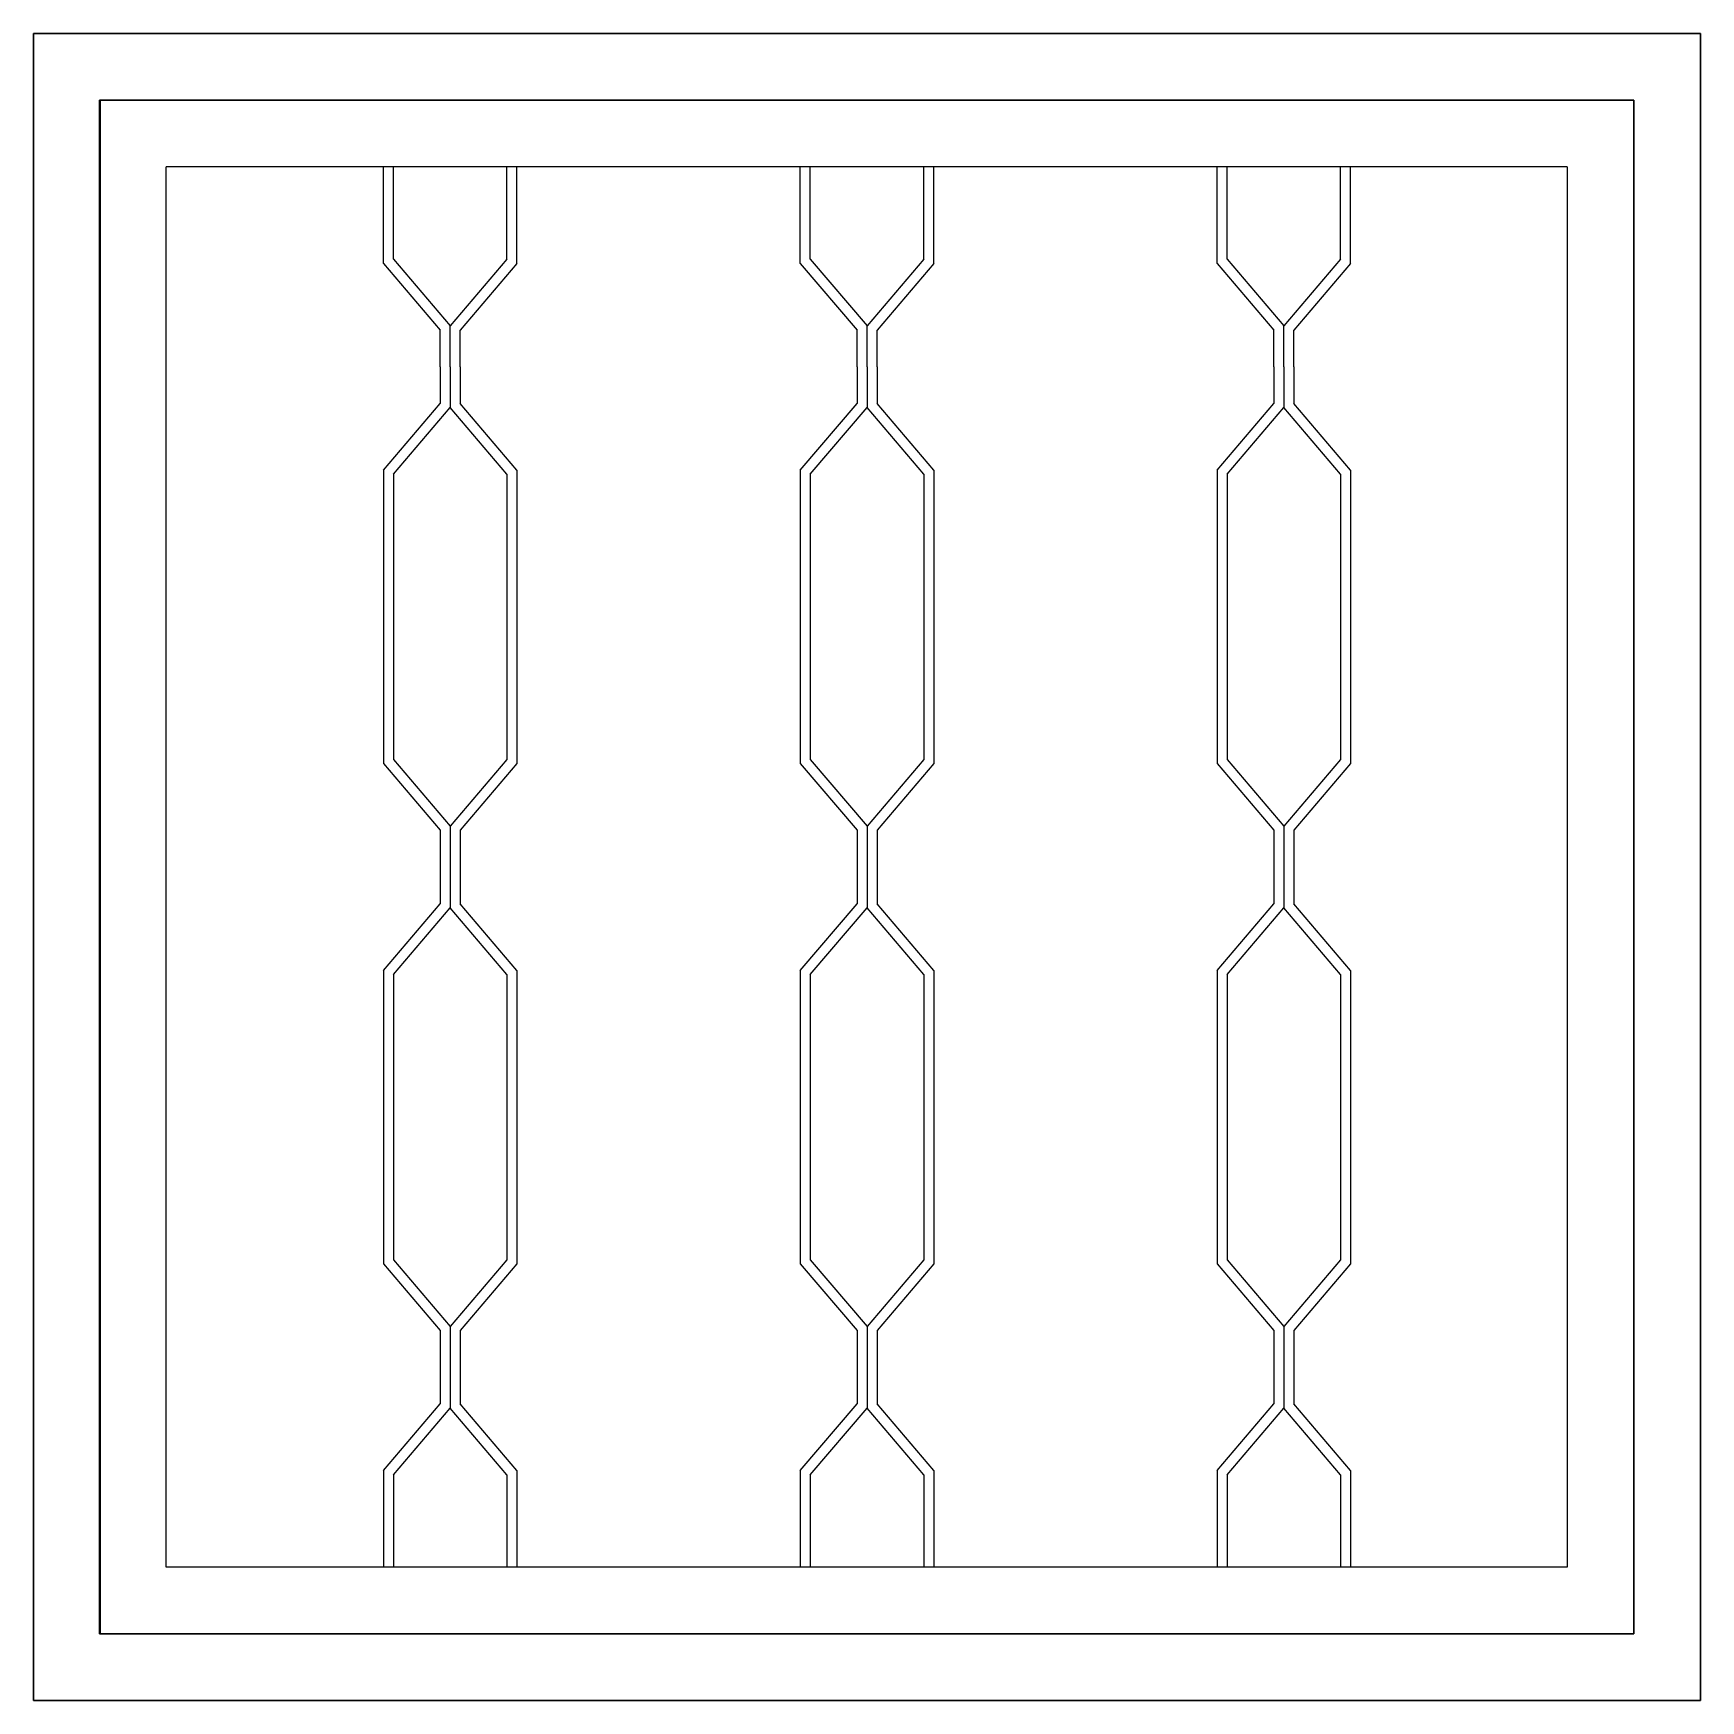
# Model space of a CAD drawing. Header units: millimetres. Extents: x 322.328 to 322.828, y 1321.08 to 1321.58.
import ezdxf

# ---------------------------------------------------------------- set-up
doc = ezdxf.new("R2010")
doc.units = ezdxf.units.MM
doc.header["$LTSCALE"] = 0.5
doc.layers.add('Gravia_Janelas', color=1, linetype='Continuous')

msp = doc.modelspace()

# ---------------------------------------------------------------- linework, layer by layer
at = {"layer": 'Gravia_Janelas', "lineweight": 30}
for p, q in [((322.32829, 1321.57998), (322.82829, 1321.57998)), ((322.32829, 1321.07998), (322.32829, 1321.57998)), ((322.82829, 1321.57998), (322.82829, 1321.07998)), ((322.80829, 1321.55998), (322.34813, 1321.55998)), ((322.34813, 1321.09998), (322.34813, 1321.55998)), ((322.34813, 1321.09998), (322.34813, 1321.55998)), ((322.36813, 1321.55998), (322.34813, 1321.55998)), ((322.34829, 1321.09998), (322.34829, 1321.55998)), ((322.80829, 1321.55998), (322.80829, 1321.09998)), ((322.80829, 1321.09998), (322.80829, 1321.55998)), ((322.80829, 1321.09998), (322.34813, 1321.09998)), ((322.82829, 1321.07998), (322.32829, 1321.07998))]:
    msp.add_line(p, q, dxfattribs=at)
at = {"layer": 'Gravia_Janelas'}
for p, q in [((322.43329, 1321.55998), (322.47329, 1321.55998)), ((322.55829, 1321.55998), (322.59829, 1321.55998)), ((322.78821, 1321.55998), (322.80829, 1321.55998)), ((322.34829, 1321.54998), (322.34813, 1321.54998)), ((322.78829, 1321.53998), (322.36813, 1321.53998)), ((322.36813, 1321.11998), (322.36813, 1321.53998)), ((322.43329, 1321.51098), (322.43329, 1321.53998)), ((322.43629, 1321.51222), (322.43629, 1321.53998)), ((322.47029, 1321.51222), (322.47029, 1321.53998)), ((322.47329, 1321.51098), (322.47329, 1321.53998)), ((322.55829, 1321.51098), (322.55829, 1321.53998)), ((322.56129, 1321.51222), (322.56129, 1321.53998)), ((322.59529, 1321.51222), (322.59529, 1321.53998)), ((322.59829, 1321.51098), (322.59829, 1321.53998)), ((322.68329, 1321.51098), (322.68329, 1321.53998)), ((322.68629, 1321.51222), (322.68629, 1321.53998)), ((322.72029, 1321.51222), (322.72029, 1321.53998)), ((322.72329, 1321.51098), (322.72329, 1321.53998)), ((322.78829, 1321.53998), (322.78829, 1321.11998)), ((322.43329, 1321.51098), (322.45029, 1321.49098)), ((322.43629, 1321.51222), (322.45329, 1321.49222)), ((322.47029, 1321.51222), (322.45329, 1321.49222)), ((322.47329, 1321.51098), (322.45629, 1321.49098)), ((322.55829, 1321.51098), (322.57529, 1321.49098)), ((322.56129, 1321.51222), (322.57829, 1321.49222)), ((322.59529, 1321.51222), (322.57829, 1321.49222)), ((322.59829, 1321.51098), (322.58129, 1321.49098)), ((322.68329, 1321.51098), (322.70029, 1321.49098)), ((322.68629, 1321.51222), (322.70329, 1321.49222)), ((322.72029, 1321.51222), (322.70329, 1321.49222)), ((322.72329, 1321.51098), (322.70629, 1321.49098)), ((322.45029, 1321.47998), (322.45029, 1321.49098)), ((322.45329, 1321.47998), (322.45329, 1321.49222)), ((322.45329, 1321.47998), (322.45329, 1321.49222)), ((322.45629, 1321.47998), (322.45629, 1321.49098)), ((322.57529, 1321.47998), (322.57529, 1321.49098)), ((322.57829, 1321.47998), (322.57829, 1321.49222)), ((322.57829, 1321.47998), (322.57829, 1321.49222)), ((322.58129, 1321.47998), (322.58129, 1321.49098)), ((322.70029, 1321.47998), (322.70029, 1321.49098)), ((322.70329, 1321.47998), (322.70329, 1321.49222)), ((322.70329, 1321.47998), (322.70329, 1321.49222)), ((322.70329, 1321.47998), (322.70329, 1321.49222)), ((322.70329, 1321.47998), (322.70329, 1321.49222)), ((322.70629, 1321.47998), (322.70629, 1321.49098)), ((322.45029, 1321.47998), (322.45029, 1321.46898)), ((322.45329, 1321.47998), (322.45329, 1321.46774)), ((322.45329, 1321.47998), (322.45329, 1321.46774)), ((322.45629, 1321.47998), (322.45629, 1321.46898)), ((322.57529, 1321.47998), (322.57529, 1321.46898)), ((322.57829, 1321.47998), (322.57829, 1321.46774)), ((322.57829, 1321.47998), (322.57829, 1321.46774)), ((322.58129, 1321.47998), (322.58129, 1321.46898)), ((322.70029, 1321.47998), (322.70029, 1321.46898)), ((322.70329, 1321.47998), (322.70329, 1321.46774)), ((322.70329, 1321.47998), (322.70329, 1321.46774)), ((322.70329, 1321.47998), (322.70329, 1321.46774)), ((322.70329, 1321.47998), (322.70329, 1321.46774)), ((322.70629, 1321.47998), (322.70629, 1321.46898)), ((322.43329, 1321.44898), (322.45029, 1321.46898)), ((322.43629, 1321.44774), (322.45329, 1321.46774)), ((322.47029, 1321.44774), (322.45329, 1321.46774)), ((322.47329, 1321.44898), (322.45629, 1321.46898)), ((322.55829, 1321.44898), (322.57529, 1321.46898)), ((322.56129, 1321.44774), (322.57829, 1321.46774)), ((322.59529, 1321.44774), (322.57829, 1321.46774)), ((322.59829, 1321.44898), (322.58129, 1321.46898)), ((322.68329, 1321.44898), (322.70029, 1321.46898)), ((322.68629, 1321.44774), (322.70329, 1321.46774)), ((322.72029, 1321.44774), (322.70329, 1321.46774)), ((322.72329, 1321.44898), (322.70629, 1321.46898)), ((322.43329, 1321.44898), (322.43329, 1321.43698)), ((322.43629, 1321.44774), (322.43629, 1321.43698)), ((322.47029, 1321.44774), (322.47029, 1321.43698)), ((322.47329, 1321.44898), (322.47329, 1321.43698)), ((322.55829, 1321.44898), (322.55829, 1321.43698)), ((322.56129, 1321.44774), (322.56129, 1321.43698)), ((322.59529, 1321.44774), (322.59529, 1321.43698)), ((322.59829, 1321.44898), (322.59829, 1321.43698)), ((322.68329, 1321.44898), (322.68329, 1321.43698)), ((322.68629, 1321.44774), (322.68629, 1321.43698)), ((322.72029, 1321.44774), (322.72029, 1321.43698)), ((322.72329, 1321.44898), (322.72329, 1321.43698)), ((322.43329, 1321.43698), (322.43329, 1321.37298)), ((322.43629, 1321.43698), (322.43629, 1321.37298)), ((322.47029, 1321.43698), (322.47029, 1321.37298)), ((322.47329, 1321.43698), (322.47329, 1321.37298)), ((322.55829, 1321.43698), (322.55829, 1321.37298)), ((322.56129, 1321.43698), (322.56129, 1321.37298)), ((322.59529, 1321.43698), (322.59529, 1321.37298)), ((322.59829, 1321.43698), (322.59829, 1321.37298)), ((322.68329, 1321.43698), (322.68329, 1321.37298)), ((322.68629, 1321.43698), (322.68629, 1321.37298)), ((322.72029, 1321.43698), (322.72029, 1321.37298)), ((322.72329, 1321.43698), (322.72329, 1321.37298)), ((322.43329, 1321.37298), (322.43329, 1321.36098)), ((322.43629, 1321.37298), (322.43629, 1321.36222)), ((322.47029, 1321.37298), (322.47029, 1321.36222)), ((322.47329, 1321.37298), (322.47329, 1321.36098)), ((322.55829, 1321.37298), (322.55829, 1321.36098)), ((322.56129, 1321.37298), (322.56129, 1321.36222)), ((322.59529, 1321.37298), (322.59529, 1321.36222)), ((322.59829, 1321.37298), (322.59829, 1321.36098)), ((322.68329, 1321.37298), (322.68329, 1321.36098)), ((322.68629, 1321.37298), (322.68629, 1321.36222)), ((322.72029, 1321.37298), (322.72029, 1321.36222)), ((322.72329, 1321.37298), (322.72329, 1321.36098)), ((322.43329, 1321.36098), (322.45029, 1321.34098)), ((322.43629, 1321.36222), (322.45329, 1321.34222)), ((322.47029, 1321.36222), (322.45329, 1321.34222)), ((322.47329, 1321.36098), (322.45629, 1321.34098)), ((322.55829, 1321.36098), (322.57529, 1321.34098)), ((322.56129, 1321.36222), (322.57829, 1321.34222)), ((322.59529, 1321.36222), (322.57829, 1321.34222)), ((322.59829, 1321.36098), (322.58129, 1321.34098)), ((322.68329, 1321.36098), (322.70029, 1321.34098)), ((322.68629, 1321.36222), (322.70329, 1321.34222)), ((322.72029, 1321.36222), (322.70329, 1321.34222)), ((322.72329, 1321.36098), (322.70629, 1321.34098)), ((322.45029, 1321.34098), (322.45029, 1321.32998)), ((322.45329, 1321.34222), (322.45329, 1321.32998)), ((322.45329, 1321.34222), (322.45329, 1321.32998)), ((322.45629, 1321.34098), (322.45629, 1321.32998)), ((322.57529, 1321.34098), (322.57529, 1321.32998)), ((322.57829, 1321.34222), (322.57829, 1321.32998)), ((322.57829, 1321.34222), (322.57829, 1321.32998)), ((322.58129, 1321.34098), (322.58129, 1321.32998)), ((322.70029, 1321.34098), (322.70029, 1321.32998)), ((322.70329, 1321.34222), (322.70329, 1321.32998)), ((322.70329, 1321.34222), (322.70329, 1321.32998)), ((322.70329, 1321.34222), (322.70329, 1321.32998)), ((322.70329, 1321.34222), (322.70329, 1321.32998)), ((322.70629, 1321.34098), (322.70629, 1321.32998)), ((322.45029, 1321.32998), (322.45029, 1321.31898)), ((322.45329, 1321.32998), (322.45329, 1321.31774)), ((322.45329, 1321.32998), (322.45329, 1321.31774)), ((322.45629, 1321.32998), (322.45629, 1321.31898)), ((322.57529, 1321.32998), (322.57529, 1321.31898)), ((322.57829, 1321.32998), (322.57829, 1321.31774)), ((322.57829, 1321.32998), (322.57829, 1321.31774)), ((322.58129, 1321.32998), (322.58129, 1321.31898)), ((322.70029, 1321.32998), (322.70029, 1321.31898)), ((322.70329, 1321.32998), (322.70329, 1321.31774)), ((322.70329, 1321.32998), (322.70329, 1321.31774)), ((322.70329, 1321.32998), (322.70329, 1321.31774)), ((322.70329, 1321.32998), (322.70329, 1321.31774)), ((322.70629, 1321.32998), (322.70629, 1321.31898)), ((322.43329, 1321.29898), (322.45029, 1321.31898)), ((322.43629, 1321.29774), (322.45329, 1321.31774)), ((322.47029, 1321.29774), (322.45329, 1321.31774)), ((322.47329, 1321.29898), (322.45629, 1321.31898)), ((322.55829, 1321.29898), (322.57529, 1321.31898)), ((322.56129, 1321.29774), (322.57829, 1321.31774)), ((322.59529, 1321.29774), (322.57829, 1321.31774)), ((322.59829, 1321.29898), (322.58129, 1321.31898)), ((322.68329, 1321.29898), (322.70029, 1321.31898)), ((322.68629, 1321.29774), (322.70329, 1321.31774)), ((322.72029, 1321.29774), (322.70329, 1321.31774)), ((322.72329, 1321.29898), (322.70629, 1321.31898)), ((322.43329, 1321.29898), (322.43329, 1321.21098)), ((322.43629, 1321.29774), (322.43629, 1321.21222)), ((322.47029, 1321.29774), (322.47029, 1321.21222)), ((322.47329, 1321.29898), (322.47329, 1321.21098)), ((322.55829, 1321.29898), (322.55829, 1321.21098)), ((322.56129, 1321.29774), (322.56129, 1321.21222)), ((322.59529, 1321.29774), (322.59529, 1321.21222)), ((322.59829, 1321.29898), (322.59829, 1321.21098)), ((322.68329, 1321.29898), (322.68329, 1321.21098)), ((322.68629, 1321.29774), (322.68629, 1321.21222)), ((322.72029, 1321.29774), (322.72029, 1321.21222)), ((322.72329, 1321.29898), (322.72329, 1321.21098)), ((322.43329, 1321.21098), (322.45029, 1321.19098)), ((322.43629, 1321.21222), (322.45329, 1321.19222)), ((322.47029, 1321.21222), (322.45329, 1321.19222)), ((322.47329, 1321.21098), (322.45629, 1321.19098)), ((322.55829, 1321.21098), (322.57529, 1321.19098)), ((322.56129, 1321.21222), (322.57829, 1321.19222)), ((322.59529, 1321.21222), (322.57829, 1321.19222)), ((322.59829, 1321.21098), (322.58129, 1321.19098)), ((322.68329, 1321.21098), (322.70029, 1321.19098)), ((322.68629, 1321.21222), (322.70329, 1321.19222)), ((322.72029, 1321.21222), (322.70329, 1321.19222)), ((322.72329, 1321.21098), (322.70629, 1321.19098)), ((322.45029, 1321.19098), (322.45029, 1321.17998)), ((322.45329, 1321.19222), (322.45329, 1321.17998)), ((322.45329, 1321.19222), (322.45329, 1321.17998)), ((322.45629, 1321.19098), (322.45629, 1321.17998)), ((322.57529, 1321.19098), (322.57529, 1321.17998)), ((322.57829, 1321.19222), (322.57829, 1321.17998)), ((322.57829, 1321.19222), (322.57829, 1321.17998)), ((322.58129, 1321.19098), (322.58129, 1321.17998)), ((322.70029, 1321.19098), (322.70029, 1321.17998)), ((322.70329, 1321.19222), (322.70329, 1321.17998)), ((322.70329, 1321.19222), (322.70329, 1321.17998)), ((322.70329, 1321.19222), (322.70329, 1321.17998)), ((322.70329, 1321.19222), (322.70329, 1321.17998)), ((322.70629, 1321.19098), (322.70629, 1321.17998)), ((322.45029, 1321.17998), (322.45029, 1321.16898)), ((322.45329, 1321.17998), (322.45329, 1321.16774)), ((322.45329, 1321.17998), (322.45329, 1321.16774)), ((322.45629, 1321.17998), (322.45629, 1321.16898)), ((322.57529, 1321.17998), (322.57529, 1321.16898)), ((322.57829, 1321.17998), (322.57829, 1321.16774)), ((322.57829, 1321.17998), (322.57829, 1321.16774)), ((322.58129, 1321.17998), (322.58129, 1321.16898)), ((322.70029, 1321.17998), (322.70029, 1321.16898)), ((322.70329, 1321.17998), (322.70329, 1321.16774)), ((322.70329, 1321.17998), (322.70329, 1321.16774)), ((322.70329, 1321.17998), (322.70329, 1321.16774)), ((322.70329, 1321.17998), (322.70329, 1321.16774)), ((322.70629, 1321.17998), (322.70629, 1321.16898)), ((322.43329, 1321.14898), (322.45029, 1321.16898)), ((322.43629, 1321.14774), (322.45329, 1321.16774)), ((322.47029, 1321.14774), (322.45329, 1321.16774)), ((322.47329, 1321.14898), (322.45629, 1321.16898)), ((322.55829, 1321.14898), (322.57529, 1321.16898)), ((322.56129, 1321.14774), (322.57829, 1321.16774)), ((322.59529, 1321.14774), (322.57829, 1321.16774)), ((322.59829, 1321.14898), (322.58129, 1321.16898)), ((322.68329, 1321.14898), (322.70029, 1321.16898)), ((322.68629, 1321.14774), (322.70329, 1321.16774)), ((322.72029, 1321.14774), (322.70329, 1321.16774)), ((322.72329, 1321.14898), (322.70629, 1321.16898)), ((322.43329, 1321.14898), (322.43329, 1321.11998)), ((322.43629, 1321.14774), (322.43629, 1321.11998)), ((322.47029, 1321.14774), (322.47029, 1321.11998)), ((322.47329, 1321.14898), (322.47329, 1321.11998)), ((322.55829, 1321.14898), (322.55829, 1321.11998)), ((322.56129, 1321.14774), (322.56129, 1321.11998)), ((322.59529, 1321.14774), (322.59529, 1321.11998)), ((322.59829, 1321.14898), (322.59829, 1321.11998)), ((322.68329, 1321.14898), (322.68329, 1321.11998)), ((322.68629, 1321.14774), (322.68629, 1321.11998)), ((322.72029, 1321.14774), (322.72029, 1321.11998)), ((322.72329, 1321.14898), (322.72329, 1321.11998)), ((322.78829, 1321.11998), (322.36813, 1321.11998)), ((322.34829, 1321.10998), (322.34813, 1321.10998))]:
    msp.add_line(p, q, dxfattribs=at)
at = {"layer": 'Gravia_Janelas', "color": 2}
msp.add_lwpolyline([(322.82829, 1321.57998), (322.32829, 1321.57998), (322.32829, 1321.07998), (322.82829, 1321.07998)], close=True, dxfattribs=at)

doc.saveas('drawing.dxf')
